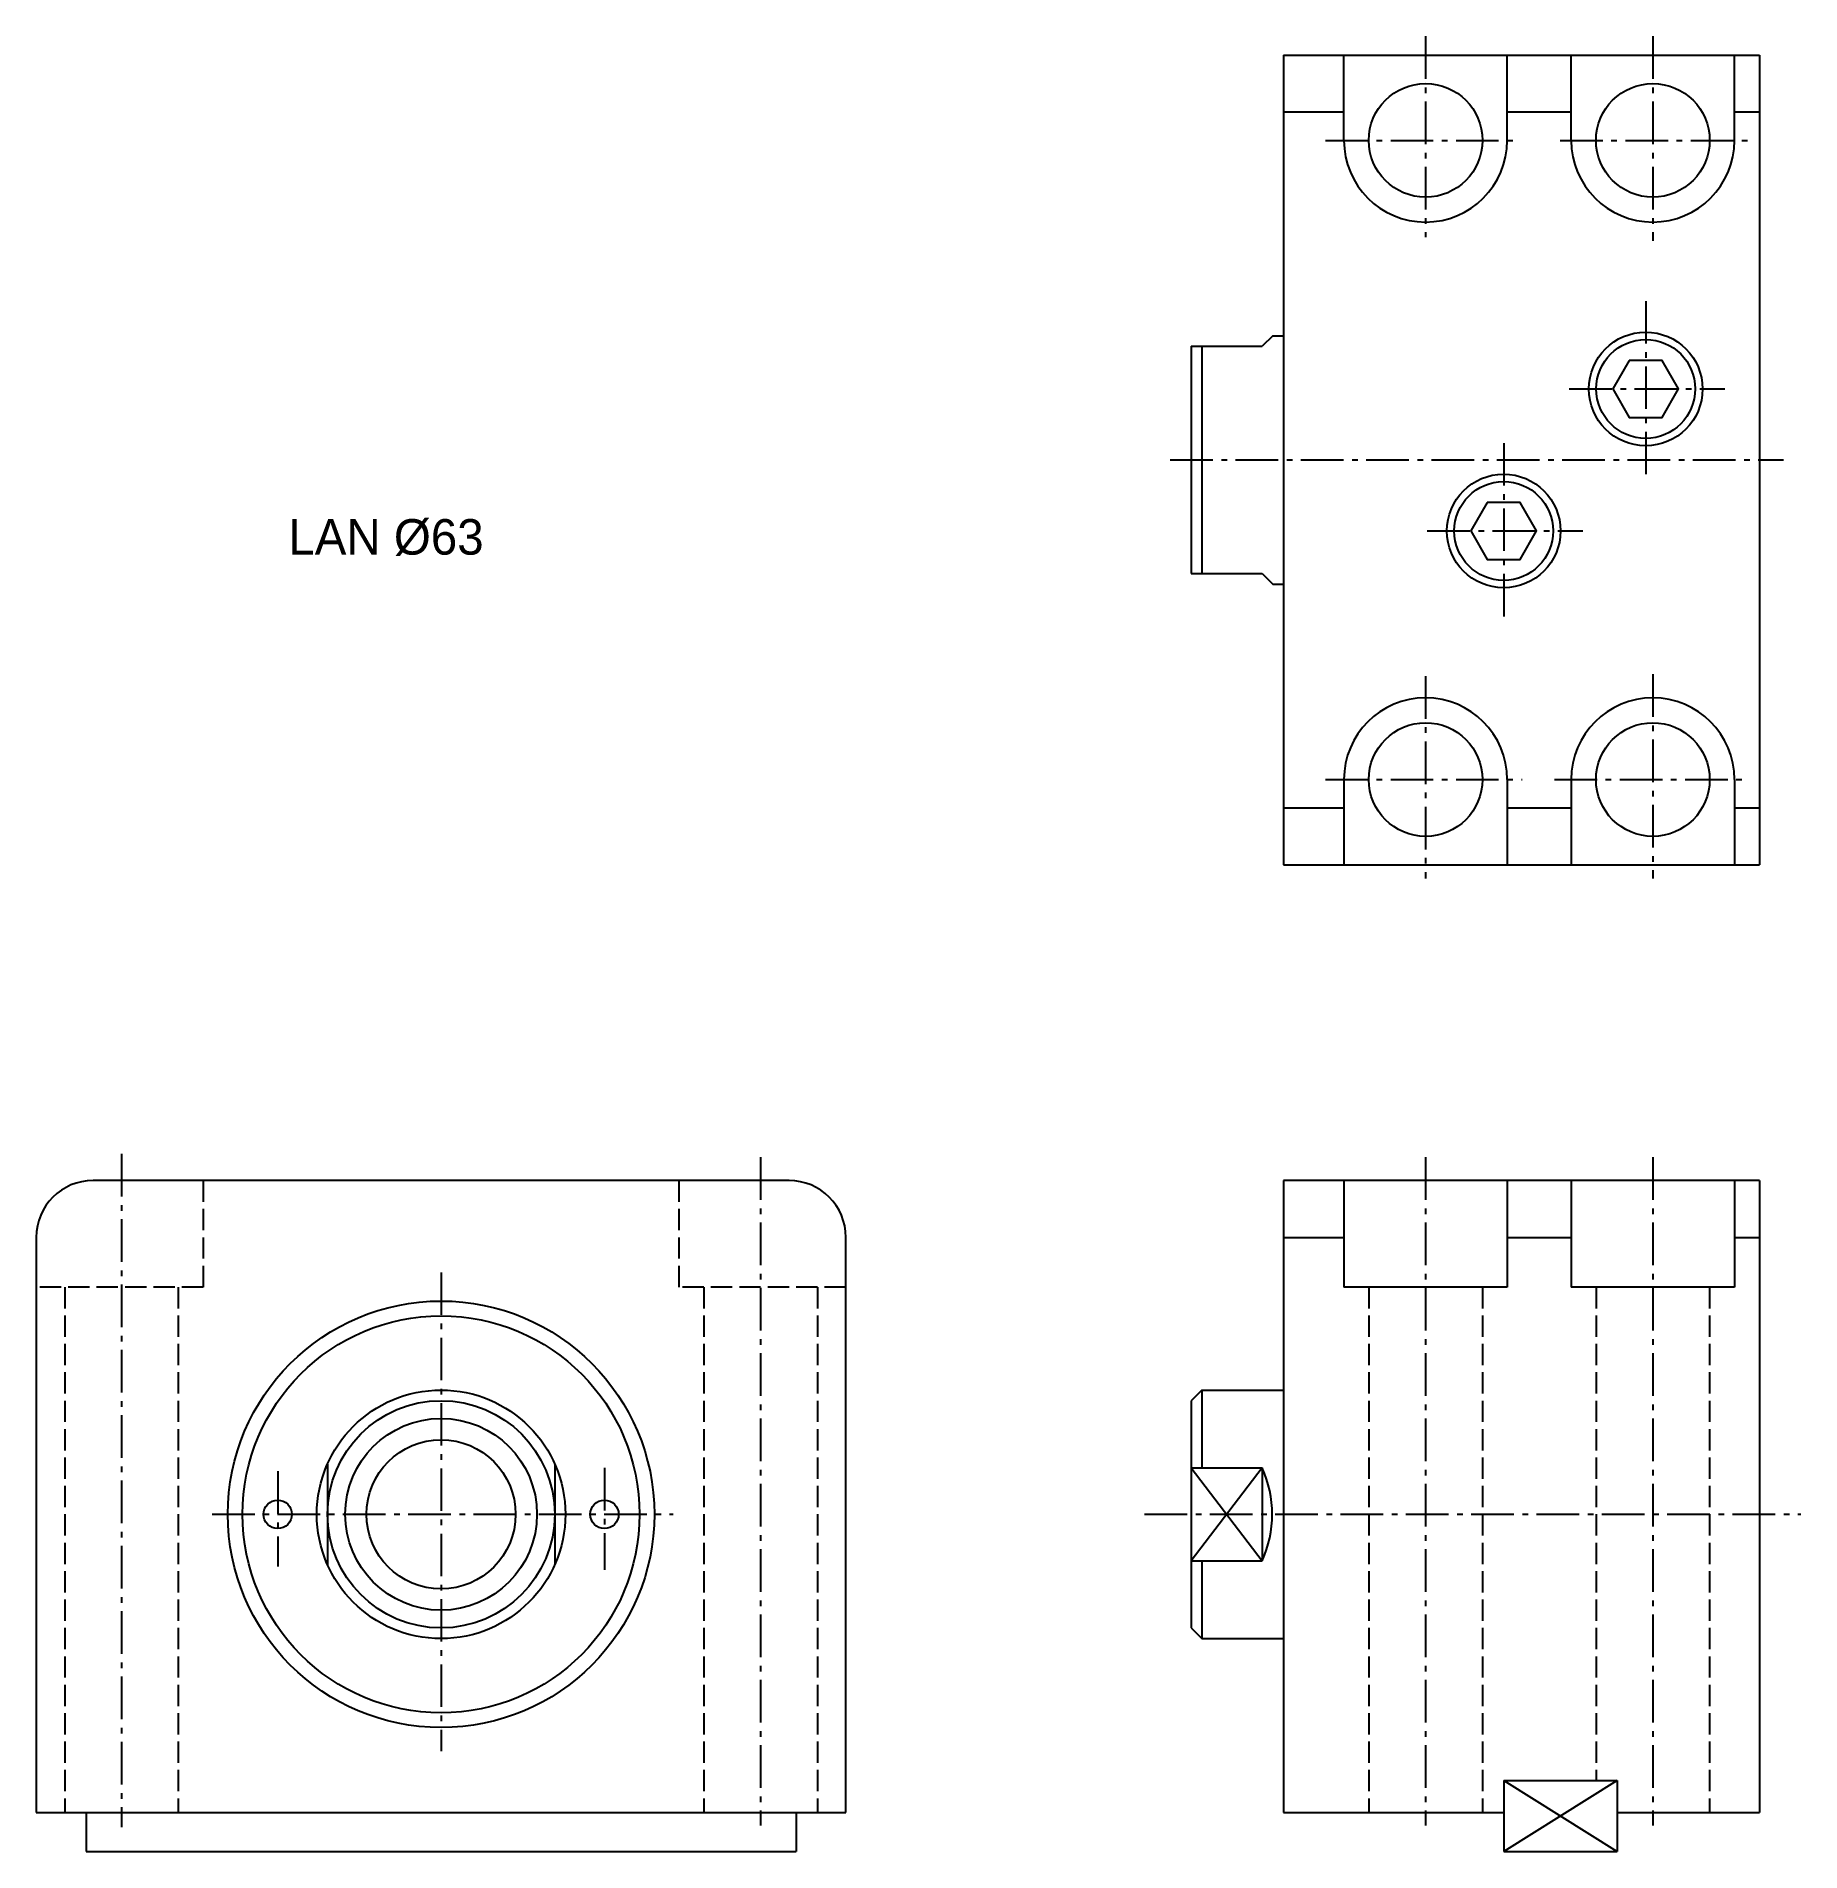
# Model space of a CAD drawing. Extents: x 275 to 524, y -86 to 170.
import ezdxf

# ---------------------------------------------------------------- set-up
doc = ezdxf.new("R2010")
doc.units = 0
doc.header["$MEASUREMENT"] = 0
doc.linetypes.add('DASHED', pattern=[4, 3, -1])
doc.linetypes.add('SCENTER', pattern=[9.2, 6, -1.2, 0.8, -1.2])
doc.layers.get('0').update_dxf_attribs({"linetype": 'CONTINUOUS'})
for name, color, linetype in [('CON', 2, 'CONTINUOUS'), ('DAS', 3, 'DASHED'), ('SCEN', 1, 'SCENTER'), ('UTI', 7, 'CONTINUOUS')]:
    doc.layers.add(name, color=color, linetype=linetype)

# ---------------------------------------------------------------- blocks, each defined once
blk = doc.blocks.new('00000117')
at = {"layer": 'CON'}
blk.add_lwpolyline([(-2.31, 4), (-4.62, 0), (-2.31, -4), (2.31, -4), (4.62, 0), (2.31, 4)], close=True, dxfattribs=at)
for radius in [8, 6.96]:
    blk.add_circle((0, 0), radius, dxfattribs=at)

msp = doc.modelspace()

# ---------------------------------------------------------------- linework, layer by layer
for p, q in [((482.03, -75.91), (498.03, -85.91)), ((498.03, -75.91), (482.03, -85.91))]:
    msp.add_line(p, q)
at = {"layer": 'CON'}
for p, q in [((451.03, 167.05), (451.03, 53.05)), ((451.03, 167.05), (518.03, 167.05)), ((459.53, 155.05), (459.53, 167.05)), ((482.53, 155.05), (482.53, 167.05)), ((491.53, 155.05), (491.53, 167.05)), ((514.53, 155.05), (514.53, 167.05)), ((518.03, 167.05), (518.03, 53.05)), ((451.03, 159.05), (459.53, 159.05)), ((482.53, 159.05), (491.53, 159.05)), ((514.53, 159.05), (518.03, 159.05)), ((438.03, 126.05), (438.03, 94.05)), ((438.03, 126.05), (448.03, 126.05)), ((439.53, 126.05), (439.53, 94.05)), ((449.53, 127.55), (448.03, 126.05)), ((449.53, 127.55), (451.03, 127.55)), ((438.03, 94.05), (448.03, 94.05)), ((448.03, 94.05), (449.53, 92.55)), ((449.53, 92.55), (451.03, 92.55)), ((459.53, 65.05), (459.53, 53.05)), ((482.53, 65.05), (482.53, 53.05)), ((491.53, 65.05), (491.53, 53.05)), ((514.53, 65.05), (514.53, 53.05)), ((451.03, 61.05), (459.53, 61.05)), ((482.53, 61.05), (491.53, 61.05)), ((514.53, 61.05), (518.03, 61.05)), ((451.03, 53.05), (518.03, 53.05)), ((381.4, 8.59), (283.4, 8.59)), ((518.03, 8.59), (451.03, 8.59)), ((451.03, 8.59), (451.03, -80.41)), ((459.53, 8.59), (459.53, -6.41)), ((482.53, 8.59), (482.53, -6.41)), ((491.53, 8.59), (491.53, -6.41)), ((514.53, 8.59), (514.53, -6.41)), ((518.03, 8.59), (518.03, -80.41)), ((275.4, 0.59), (275.4, -80.41)), ((389.4, -80.41), (389.4, 0.59)), ((451.03, 0.59), (459.53, 0.59)), ((482.53, 0.59), (491.53, 0.59)), ((514.53, 0.59), (518.03, 0.59)), ((482.53, -6.41), (459.53, -6.41)), ((514.53, -6.41), (491.53, -6.41)), ((439.53, -20.91), (438.03, -22.41)), ((438.03, -22.41), (438.03, -54.41)), ((439.53, -20.91), (451.03, -20.91)), ((439.53, -20.91), (439.53, -31.88)), ((316.4, -31.33), (316.4, -45.5)), ((348.4, -31.33), (348.4, -45.5)), ((438.03, -31.88), (448.03, -31.88)), ((448.03, -31.88), (448.03, -44.95)), ((438.03, -44.95), (448.03, -44.95)), ((439.53, -44.95), (439.53, -55.91)), ((438.03, -54.41), (439.53, -55.91)), ((439.53, -55.91), (451.03, -55.91)), ((482.03, -75.91), (482.03, -85.91)), ((482.03, -75.91), (498.03, -75.91)), ((498.03, -75.91), (498.03, -85.91)), ((275.4, -80.41), (389.4, -80.41)), ((282.4, -80.41), (282.4, -85.91)), ((382.4, -80.41), (382.4, -85.91)), ((451.03, -80.41), (482.03, -80.41)), ((498.03, -80.41), (518.03, -80.41)), ((282.4, -85.91), (382.4, -85.91)), ((482.03, -85.91), (498.03, -85.91))]:
    msp.add_line(p, q, dxfattribs=at)
for centre, radius in [((471.03, 155.05), 8), ((503.03, 155.05), 8), ((471.03, 65.05), 8), ((503.03, 65.05), 8), ((332.4, -38.41), 30.03), ((332.4, -38.41), 27.95), ((332.4, -38.41), 17.5), ((332.4, -38.41), 16), ((332.4, -38.41), 13.5), ((332.4, -38.41), 10.5), ((309.4, -38.41), 2), ((355.4, -38.41), 2)]:
    msp.add_circle(centre, radius, dxfattribs=at)
for centre, radius, start, end in [((471.03, 155.05), 11.5, 180, 0), ((503.03, 155.05), 11.5, 180, 0), ((471.03, 65.05), 11.5, 0, 180), ((503.03, 65.05), 11.5, 0, 180), ((283.4, 0.59), 8, 90, 180), ((381.4, 0.59), 8, 0, 90), ((433.52, -38.41), 15.91, 335.7331, 24.2669)]:
    msp.add_arc(centre, radius, start, end, dxfattribs=at)
at = {"layer": 'DAS'}
for p, q in [((298.9, 8.59), (298.9, -6.41)), ((365.9, 8.59), (365.9, -6.41)), ((298.9, -6.41), (275.4, -6.41)), ((279.4, -6.41), (279.4, -80.41)), ((295.4, -6.41), (295.4, -80.41)), ((389.4, -6.41), (365.9, -6.41)), ((369.4, -6.41), (369.4, -80.41)), ((385.4, -6.41), (385.4, -80.41)), ((463.03, -6.41), (463.03, -80.41)), ((479.03, -6.41), (479.03, -80.41)), ((495.03, -6.41), (495.03, -75.91)), ((511.03, -6.41), (511.03, -80.41))]:
    msp.add_line(p, q, dxfattribs=at)
at = {"layer": 'SCEN'}
for p, q in [((471.03, 169.7), (471.03, 141.42)), ((503.03, 169.7), (503.03, 140.88)), ((456.92, 155.05), (484.12, 155.05)), ((489.98, 155.05), (516.38, 155.05)), ((502.03, 132.43), (502.03, 107.83)), ((491.26, 120.05), (513.18, 120.05)), ((435.08, 110.05), (521.42, 110.05)), ((482.03, 112.43), (482.03, 87.83)), ((471.26, 100.05), (493.18, 100.05)), ((471.03, 79.62), (471.03, 51.12)), ((503.03, 79.88), (503.03, 51.12)), ((456.92, 65.05), (484.65, 65.05)), ((489.18, 65.05), (516.38, 65.05)), ((287.4, 12.34), (287.4, -82.47)), ((377.4, 11.87), (377.4, -82.24)), ((471.03, 11.87), (471.03, -82.24)), ((503.03, 11.87), (503.03, -82.24)), ((332.4, -4.34), (332.4, -71.77)), ((309.4, -32.34), (309.4, -45.75)), ((355.4, -31.86), (355.4, -46.23)), ((300.18, -38.41), (365.06, -38.41)), ((431.46, -38.41), (523.85, -38.41))]:
    msp.add_line(p, q, dxfattribs=at)
at = {"layer": 'UTI'}
for p, q in [((448.03, -31.88), (438.03, -44.95)), ((438.03, -31.88), (448.03, -44.95))]:
    msp.add_line(p, q, dxfattribs=at)

# ---------------------------------------------------------------- block references
at = {"layer": 'CON'}
for p in [(502.03, 120.05), (482.03, 100.05)]:
    msp.add_blockref('00000117', p, dxfattribs=at)

# ---------------------------------------------------------------- texts
at = {"layer": 'CON', "insert": (310.89, 101.72), "char_height": 5, "width": 75.42, "attachment_point": 1}
msp.add_mtext('LAN %%C63', dxfattribs=at)

doc.saveas('drawing.dxf')
